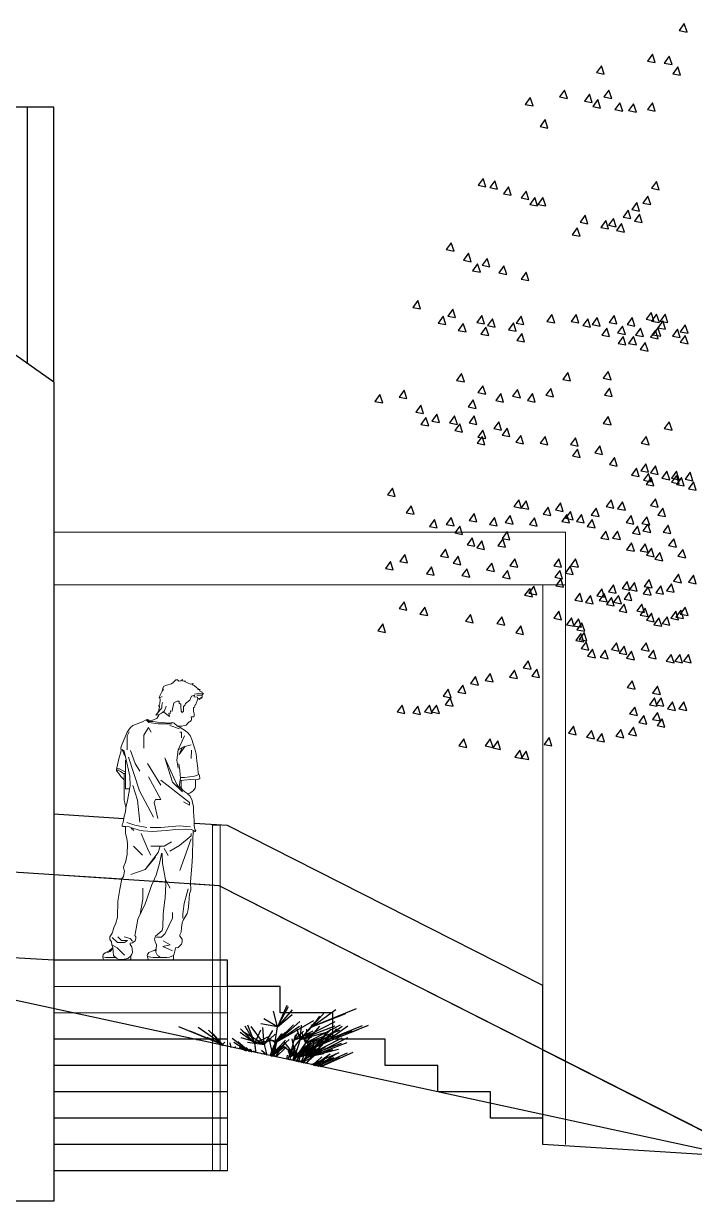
# Model space of a CAD drawing. Header units: millimetres. Extents: x 465413 to 948826, y 2516576 to 3795663.
# Drawn here: x 884847 to 889313, y 2760217 to 2768088 of the extents above; entities that cross this region are included whole.
import ezdxf
from ezdxf.lldxf.tags import DXFTag

# ---------------------------------------------------------------- set-up
doc = ezdxf.new("R2010")
doc.units = ezdxf.units.MM
for name, color, linetype in [('MUR-POH', 64, 'Continuous'), ('MUR_POH', 64, 'Continuous'), ('MUR_REZ', 3, 'Continuous'), ('PLO_LIN', 6, 'Continuous')]:
    doc.layers.add(name, color=color, linetype=linetype)
doc.layers.add('Srafy', color=8, linetype='Continuous', lineweight=5)
tags = doc.linetypes.add('DASHED', pattern=[0.75, 0.5, -0.25]).pattern_tags.tags
tags[6:7] = [DXFTag(74, 4), DXFTag(75, 0), DXFTag(340, '0'), DXFTag(46, 1.0), DXFTag(50, 0.0), DXFTag(44, 0.0), DXFTag(45, 0.0)]
tags[4:5] = [DXFTag(74, 4), DXFTag(75, 0), DXFTag(340, '0'), DXFTag(46, 1.0), DXFTag(50, 0.0), DXFTag(44, 0.0), DXFTag(45, 0.0)]

# ---------------------------------------------------------------- blocks, each defined once
blk = doc.blocks.new('strom14', base_point=(-17517.4, -64197.3))
at = {"color": 1}
for points in [[(-17756.1, -58027.1), (-17789.5, -58072.9), (-17737.6, -58083)], [(-17968, -58229.8), (-18001.4, -58275.6), (-17949.5, -58285.7)], [(-17856.4, -58243.4), (-17889.8, -58289.3), (-17837.9, -58299.4)], [(-18307.2, -58307.4), (-18340.6, -58353.2), (-18288.7, -58363.3)], [(-17799.4, -58314), (-17832.8, -58359.9), (-17780.9, -58370)], [(-18553.2, -58469), (-18586.6, -58514.9), (-18534.7, -58524.9)], [(-18258, -58469), (-18291.4, -58514.9), (-18239.4, -58524.9)], [(-18781.6, -58518.2), (-18815, -58564.1), (-18763.1, -58574.1)], [(-18387.1, -58496.2), (-18420.5, -58542.1), (-18368.6, -58552.2)], [(-18332.5, -58532.7), (-18365.9, -58578.6), (-18314, -58588.6)], [(-18184.4, -58553.2), (-18217.8, -58599.1), (-18165.9, -58609.1)], [(-17968, -58553.2), (-18001.4, -58599.1), (-17949.5, -58609.1)], [(-18093.3, -58560), (-18126.7, -58605.9), (-18074.8, -58616)], [(-18683.2, -58665.8), (-18716.6, -58711.6), (-18664.7, -58721.7)], [(-19095.6, -59056.5), (-19129, -59102.4), (-19077.1, -59112.5)], [(-19018.2, -59072.5), (-19051.6, -59118.4), (-18999.6, -59128.4)], [(-17941.7, -59076.9), (-17975.1, -59122.8), (-17923.2, -59132.8)], [(-18927, -59113.5), (-18960.4, -59159.4), (-18908.5, -59169.4)], [(-18808.6, -59140.8), (-18842, -59186.7), (-18790.1, -59196.7)], [(-18751.6, -59184.1), (-18785, -59230), (-18733.1, -59240)], [(-18697, -59184.1), (-18730.4, -59230), (-18678.4, -59240)], [(-17997.9, -59175.3), (-18031.3, -59221.1), (-17979.4, -59231.2)], [(-18072.8, -59218.3), (-18106.2, -59264.1), (-18054.3, -59274.2)], [(-18416.8, -59302.5), (-18450.2, -59348.4), (-18398.2, -59358.5)], [(-18279, -59336.9), (-18312.4, -59382.8), (-18260.5, -59392.8)], [(-18227.7, -59323), (-18261.1, -59368.9), (-18209.2, -59378.9)], [(-18129.7, -59268.4), (-18163.1, -59314.2), (-18111.2, -59324.3)], [(-18054.1, -59294.7), (-18087.5, -59340.6), (-18035.6, -59350.7)], [(-18468.8, -59386.1), (-18502.2, -59432), (-18450.3, -59442)], [(-18173.6, -59358), (-18207, -59403.9), (-18155.1, -59413.9)], [(-19307.5, -59484.7), (-19340.9, -59530.6), (-19288.9, -59540.7)], [(-19193.6, -59555.3), (-19227, -59601.2), (-19175, -59611.3)], [(-19132.1, -59625.9), (-19165.5, -59671.8), (-19113.5, -59681.9)], [(-19068.3, -59589.5), (-19101.7, -59635.4), (-19049.8, -59645.4)], [(-18956.6, -59639.6), (-18990, -59685.5), (-18938.1, -59695.5)], [(-18808.6, -59680.6), (-18842, -59726.5), (-18790.1, -59736.5)], [(-19530.7, -59869.6), (-19564.1, -59915.5), (-19512.2, -59925.6)], [(-19362.1, -59974.4), (-19395.5, -60020.3), (-19343.6, -60030.3)], [(-19297.8, -59927.8), (-19331.2, -59973.7), (-19279.3, -59983.7)], [(-19104.9, -59969.4), (-19138.3, -60015.2), (-19086.4, -60025.3)], [(-18842.7, -59974.4), (-18876.1, -60020.3), (-18824.2, -60030.3)], [(-18637.5, -59962.3), (-18670.9, -60008.2), (-18619, -60018.3)], [(-18475.9, -59962.3), (-18509.3, -60008.2), (-18457.3, -60018.3)], [(-18222.8, -59969.4), (-18256.2, -60015.2), (-18204.3, -60025.3)], [(-17976.8, -59948.3), (-18010.2, -59994.2), (-17958.3, -60004.2)], [(-17940.7, -59960.8), (-17974.1, -60006.6), (-17922.1, -60016.7)], [(-17883.7, -59960.8), (-17917.1, -60006.6), (-17865.2, -60016.7)], [(-19227.6, -60022.3), (-19261, -60068.2), (-19209.1, -60078.2)], [(-19076.8, -60046.7), (-19110.2, -60092.5), (-19058.3, -60102.6)], [(-19034.1, -59990.4), (-19067.5, -60036.2), (-19015.6, -60046.3)], [(-18894.1, -60018.6), (-18927.5, -60064.4), (-18875.5, -60074.5)], [(-18398.5, -59990.5), (-18431.9, -60036.3), (-18380, -60046.4)], [(-18335.3, -59983.4), (-18368.7, -60029.3), (-18316.8, -60039.4)], [(-18272, -60053.7), (-18305.4, -60099.6), (-18253.5, -60109.6)], [(-18166.6, -60039.6), (-18200, -60085.5), (-18148.1, -60095.6)], [(-18103.3, -59983.4), (-18136.7, -60029.3), (-18084.8, -60039.4)], [(-18047.1, -60053.7), (-18080.5, -60099.6), (-18028.6, -60109.6)], [(-17931.5, -60051.9), (-17964.9, -60097.7), (-17913, -60107.8)], [(-17899.5, -60004.5), (-17932.9, -60050.4), (-17881, -60060.4)], [(-17749.3, -60031.4), (-17782.7, -60077.2), (-17730.8, -60087.3)], [(-18837.8, -60088.8), (-18871.2, -60134.7), (-18819.3, -60144.8)], [(-18163.9, -60108.8), (-18197.3, -60154.7), (-18145.4, -60164.7)], [(-18093.3, -60108.8), (-18126.7, -60154.7), (-18074.8, -60164.7)], [(-17948.7, -60067.8), (-17982.1, -60113.6), (-17930.2, -60123.7)], [(-17801.1, -60060.7), (-17834.5, -60106.6), (-17782.6, -60116.7)], [(-17749.3, -60102), (-17782.7, -60147.8), (-17730.8, -60157.9)], [(-18015.8, -60149.8), (-18049.2, -60195.7), (-17997.3, -60205.7)], [(-19238.5, -60355.9), (-19271.9, -60401.8), (-19220, -60411.8)], [(-18532.1, -60348.9), (-18565.5, -60394.7), (-18513.6, -60404.8)], [(-18261.9, -60341.1), (-18295.3, -60387), (-18243.3, -60397)], [(-19096.7, -60436.7), (-19130.1, -60482.5), (-19078.2, -60492.6)], [(-19782.5, -60494.7), (-19815.9, -60540.6), (-19764, -60550.6)], [(-19621.8, -60466.4), (-19655.2, -60512.2), (-19603.3, -60522.3)], [(-18978.4, -60489.4), (-19011.8, -60535.3), (-18959.9, -60545.3)], [(-18865.9, -60461.3), (-18899.3, -60507.2), (-18847.4, -60517.2)], [(-18767.5, -60489.4), (-18800.9, -60535.3), (-18749, -60545.3)], [(-18644.5, -60454.3), (-18677.9, -60500.1), (-18626, -60510.2)], [(-18255, -60452.7), (-18288.4, -60498.6), (-18236.5, -60508.6)], [(-19511.1, -60566.3), (-19544.5, -60612.1), (-19492.6, -60622.2)], [(-19161.1, -60531.6), (-19194.6, -60577.4), (-19142.6, -60587.5)], [(-19476, -60648.6), (-19509.4, -60694.5), (-19457.5, -60704.5)], [(-19404.5, -60625.6), (-19437.9, -60671.5), (-19386, -60681.6)], [(-19285.7, -60637.8), (-19319.1, -60683.7), (-19267.2, -60693.7)], [(-19156.1, -60637.8), (-19189.5, -60683.7), (-19137.6, -60693.7)], [(-18990.8, -60675.9), (-19024.2, -60721.8), (-18972.3, -60731.8)], [(-18261.9, -60641.8), (-18295.3, -60687.6), (-18243.3, -60697.7)], [(-17856.4, -60675.9), (-17889.8, -60721.8), (-17837.9, -60731.8)], [(-19250.5, -60689.6), (-19283.9, -60735.5), (-19232, -60745.5)], [(-19096.7, -60732.3), (-19130.1, -60778.1), (-19078.2, -60788.2)], [(-18936.1, -60719.2), (-18969.5, -60765.1), (-18917.6, -60775.1)], [(-19102.4, -60773.9), (-19135.8, -60819.7), (-19083.9, -60829.8)], [(-18845, -60767), (-18878.4, -60812.9), (-18826.5, -60823)], [(-18683.3, -60773.9), (-18716.7, -60819.7), (-18664.8, -60829.8)], [(-18480.5, -60783), (-18513.9, -60828.8), (-18462, -60838.9)], [(-18318.8, -60837.6), (-18352.2, -60883.5), (-18300.3, -60893.6)], [(-18009, -60773.9), (-18042.4, -60819.7), (-17990.5, -60829.8)], [(-18466.9, -60858.1), (-18500.3, -60904), (-18448.4, -60914.1)], [(-18220.9, -60915.1), (-18254.3, -60960.9), (-18202.3, -60971)], [(-18075.1, -60985.7), (-18108.5, -61031.5), (-18056.5, -61041.6)], [(-18012, -60956.7), (-18045.4, -61002.6), (-17993.4, -61012.7)], [(-17948.7, -60970.8), (-17982.1, -61016.7), (-17930.2, -61026.7)], [(-17995.3, -61019.8), (-18028.7, -61065.7), (-17976.8, -61075.8)], [(-17977.1, -61047.2), (-18010.5, -61093), (-17958.6, -61103.1)], [(-17871.4, -61005.9), (-17904.8, -61051.8), (-17852.9, -61061.9)], [(-17808.5, -61033.5), (-17841.9, -61079.4), (-17790, -61089.4)], [(-17808.1, -61005.9), (-17841.5, -61051.8), (-17789.6, -61061.9)], [(-17774.4, -61047.2), (-17807.8, -61093), (-17755.9, -61103.1)], [(-17716.8, -61013), (-17750.2, -61058.8), (-17698.2, -61068.9)], [(-17694.6, -61076.8), (-17728, -61122.6), (-17676.1, -61132.7)], [(-19699.3, -61117.8), (-19732.7, -61163.6), (-19680.8, -61173.7)], [(-18858.7, -61195.2), (-18892.1, -61241.1), (-18840.2, -61251.1)], [(-18809.7, -61202.7), (-18843.1, -61248.6), (-18791.2, -61258.6)], [(-18581.3, -61216.8), (-18614.7, -61262.6), (-18562.8, -61272.7)], [(-18243.9, -61195.7), (-18277.3, -61241.5), (-18225.4, -61251.6)], [(-18166.6, -61209.7), (-18200, -61255.6), (-18148.1, -61265.7)], [(-17948.7, -61188.6), (-17982.1, -61234.5), (-17930.2, -61244.6)], [(-19574, -61236.2), (-19607.4, -61282.1), (-19555.5, -61292.1)], [(-19307.5, -61313.6), (-19340.9, -61359.5), (-19288.9, -61369.6)], [(-19156.1, -61287), (-19189.5, -61332.9), (-19137.6, -61343)], [(-19020.4, -61313.6), (-19053.8, -61359.5), (-19001.9, -61369.6)], [(-18915.1, -61301.1), (-18948.5, -61347), (-18896.6, -61357)], [(-18662.1, -61244.9), (-18695.5, -61290.7), (-18643.6, -61300.8)], [(-18539.1, -61294.1), (-18572.5, -61339.9), (-18520.6, -61350)], [(-18514.7, -61272.7), (-18548.1, -61318.5), (-18496.2, -61328.6)], [(-18440.7, -61294.1), (-18474.1, -61339.9), (-18422.2, -61350)], [(-18342.3, -61251.9), (-18375.7, -61297.8), (-18323.8, -61307.8)], [(-18110.4, -61301.1), (-18143.8, -61347), (-18091.8, -61357)], [(-18004.9, -61308.1), (-18038.3, -61354), (-17986.4, -61364)], [(-17899.5, -61251.9), (-17932.9, -61297.8), (-17881, -61307.8)], [(-19419.1, -61327.3), (-19452.5, -61373.2), (-19400.6, -61383.2)], [(-19250.6, -61370.7), (-19284, -61416.6), (-19232.1, -61426.6)], [(-18753.5, -61315.1), (-18786.9, -61361), (-18735, -61371.1)], [(-18368.9, -61327.3), (-18402.3, -61373.2), (-18350.4, -61383.2)], [(-18068.2, -61371.4), (-18101.6, -61417.2), (-18049.7, -61427.3)], [(-17997.9, -61357.3), (-18031.3, -61403.2), (-17979.4, -61413.2)], [(-17864.4, -61364.3), (-17897.8, -61410.2), (-17845.8, -61420.3)], [(-19168.2, -61448.7), (-19201.6, -61494.5), (-19149.7, -61504.6)], [(-19104.9, -61469.7), (-19138.3, -61515.6), (-19086.4, -61525.7)], [(-18964.3, -61455.7), (-18997.7, -61501.6), (-18945.8, -61511.6)], [(-18936.2, -61406.5), (-18969.6, -61452.4), (-18917.7, -61462.4)], [(-18277.8, -61404.8), (-18311.2, -61450.6), (-18259.3, -61460.7)], [(-18200.3, -61404.8), (-18233.8, -61450.6), (-18181.8, -61460.7)], [(-17826.8, -61454.9), (-17860.2, -61500.7), (-17808.2, -61510.8)], [(-19345.1, -61524.6), (-19378.5, -61570.5), (-19326.6, -61580.5)], [(-18107, -61482.2), (-18140.4, -61528.1), (-18088.4, -61538.1)], [(-18015.8, -61489), (-18049.2, -61534.9), (-17997.3, -61545)], [(-17974.8, -61518.6), (-18008.2, -61564.5), (-17956.3, -61574.6)], [(-17917.9, -61546), (-17951.3, -61591.8), (-17899.4, -61601.9)], [(-17765.3, -61525.5), (-17798.7, -61571.3), (-17746.7, -61581.4)], [(-19712.3, -61606.9), (-19745.7, -61652.8), (-19693.8, -61662.9)], [(-19617.8, -61559.7), (-19651.2, -61605.6), (-19599.3, -61615.6)], [(-19262.7, -61571.8), (-19296.1, -61617.7), (-19244.2, -61627.8)], [(-19038.6, -61616.7), (-19072, -61662.6), (-19020.1, -61672.6)], [(-18884, -61588.6), (-18917.4, -61634.4), (-18865.5, -61644.5)], [(-18592.3, -61588.6), (-18625.7, -61634.4), (-18573.8, -61644.5)], [(-18479.8, -61588.6), (-18513.2, -61634.4), (-18461.3, -61644.5)], [(-19439.6, -61642), (-19473, -61687.9), (-19421.1, -61698)], [(-19203.3, -61654.2), (-19236.7, -61700), (-19184.8, -61710.1)], [(-18933.2, -61665.9), (-18966.6, -61711.8), (-18914.7, -61721.8)], [(-18585.3, -61665.9), (-18618.7, -61711.8), (-18566.8, -61721.8)], [(-18515, -61637.8), (-18548.4, -61683.6), (-18496.5, -61693.7)], [(-17793.6, -61691.6), (-17827, -61737.5), (-17775.1, -61747.6)], [(-17695, -61698.4), (-17728.4, -61744.3), (-17676.5, -61754.3)], [(-18785.6, -61785.3), (-18819, -61831.2), (-18767.1, -61841.3)], [(-18757.5, -61771.3), (-18790.9, -61817.2), (-18739, -61827.2)], [(-18578.2, -61722.1), (-18611.6, -61768), (-18559.7, -61778)], [(-18228.3, -61761.8), (-18261.7, -61807.7), (-18209.8, -61817.8)], [(-18136.5, -61740.2), (-18169.9, -61786.1), (-18118, -61796.2)], [(-18087.9, -61747), (-18121.3, -61792.9), (-18069.4, -61802.9)], [(-17996.1, -61775.3), (-18029.5, -61821.2), (-17977.6, -61831.3)], [(-17989.3, -61726.7), (-18022.7, -61772.6), (-17970.8, -61782.7)], [(-17912.4, -61768.6), (-17945.8, -61814.4), (-17893.9, -61824.5)], [(-17842.2, -61755.1), (-17875.6, -61800.9), (-17823.7, -61811)], [(-18452.4, -61817.2), (-18485.8, -61863), (-18433.9, -61873.1)], [(-18380.3, -61832.9), (-18413.7, -61878.8), (-18361.8, -61888.9)], [(-18305.2, -61788.8), (-18338.6, -61834.7), (-18286.7, -61844.8)], [(-18289.2, -61819.3), (-18322.6, -61865.1), (-18270.7, -61875.2)], [(-18241.4, -61846.6), (-18274.8, -61892.5), (-18222.8, -61902.5)], [(-18193.2, -61832), (-18226.6, -61877.9), (-18174.7, -61887.9)], [(-18123, -61810.4), (-18156.4, -61856.3), (-18104.5, -61866.3)], [(-19621.8, -61873.9), (-19655.2, -61919.8), (-19603.3, -61929.9)], [(-19482.9, -61910.4), (-19516.3, -61956.3), (-19464.4, -61966.3)], [(-18592.2, -61937.7), (-18625.6, -61983.6), (-18573.7, -61993.6)], [(-18157.1, -61889.9), (-18190.5, -61935.8), (-18138.6, -61945.8)], [(-18038.6, -61889.9), (-18072, -61935.8), (-18020.1, -61945.8)], [(-18015.8, -61917.2), (-18049.2, -61963.1), (-17997.3, -61973.1)], [(-17813.1, -61937.7), (-17846.5, -61983.6), (-17794.6, -61993.6)], [(-17778.9, -61930.9), (-17812.3, -61976.8), (-17760.4, -61986.8)], [(-17749.3, -61910.4), (-17782.7, -61956.3), (-17730.8, -61966.3)], [(-19763.1, -62022), (-19796.5, -62067.9), (-19744.5, -62077.9)], [(-19179.9, -61958.2), (-19213.3, -62004.1), (-19161.4, -62014.1)], [(-18970.3, -61974.2), (-19003.7, -62020), (-18951.8, -62030.1)], [(-18507.9, -61981), (-18541.3, -62026.9), (-18489.4, -62036.9)], [(-18460, -61987.8), (-18493.4, -62033.7), (-18441.5, -62043.8)], [(-18437.3, -62015.2), (-18470.7, -62061), (-18418.7, -62071.1)], [(-17974.8, -61951.4), (-18008.2, -61997.2), (-17956.3, -62007.3)], [(-17924.7, -61981), (-17958.1, -62026.9), (-17906.2, -62036.9)], [(-17870, -61974.2), (-17903.4, -62020), (-17851.5, -62030.1)], [(-18845, -62035.7), (-18878.4, -62081.5), (-18826.5, -62091.6)], [(-18444.1, -62085.8), (-18477.5, -62131.6), (-18425.6, -62141.7)], [(-18423.6, -62078.9), (-18457, -62124.8), (-18405.1, -62134.9)], [(-18409.9, -62140.4), (-18443.3, -62186.3), (-18391.4, -62196.3)], [(-18207.2, -62147.3), (-18240.6, -62193.1), (-18188.7, -62203.2)], [(-18157.1, -62170), (-18190.5, -62215.9), (-18138.6, -62226)], [(-18009, -62147.3), (-18042.4, -62193.1), (-17990.5, -62203.2)], [(-18366.6, -62190.5), (-18400, -62236.4), (-18348.1, -62246.5)], [(-18282.4, -62197.4), (-18315.8, -62243.2), (-18263.8, -62253.3)], [(-18107, -62204.2), (-18140.4, -62250.1), (-18088.4, -62260.1)], [(-17961.2, -62197.4), (-17994.6, -62243.2), (-17942.6, -62253.3)], [(-17842.7, -62224.7), (-17876.1, -62270.6), (-17824.2, -62280.6)], [(-17785.8, -62224.7), (-17819.2, -62270.6), (-17767.2, -62280.6)], [(-17728.8, -62224.7), (-17762.2, -62270.6), (-17710.3, -62280.6)], [(-18886, -62329.5), (-18919.4, -62375.3), (-18867.5, -62385.4)], [(-18794.9, -62268), (-18828.3, -62313.8), (-18776.4, -62323.9)], [(-18738, -62322.6), (-18771.4, -62368.5), (-18719.4, -62378.6)], [(-19145.7, -62372.7), (-19179.1, -62418.6), (-19127.2, -62428.7)], [(-19047.8, -62352.2), (-19081.2, -62398.1), (-19029.3, -62408.2)], [(-18102.4, -62400.1), (-18135.8, -62445.9), (-18083.9, -62456)], [(-19328, -62457), (-19361.4, -62502.9), (-19309.4, -62512.9)], [(-19230, -62429.7), (-19263.4, -62475.5), (-19211.5, -62485.6)], [(-17933.8, -62436.5), (-17967.2, -62482.4), (-17915.3, -62492.4)], [(-19635.5, -62561.8), (-19668.9, -62607.6), (-19617, -62617.7)], [(-19530.7, -62568.6), (-19564.1, -62614.5), (-19512.2, -62624.5)], [(-19453.2, -62561.8), (-19486.7, -62607.6), (-19434.7, -62617.7)], [(-19405.4, -62561.8), (-19438.8, -62607.6), (-19386.9, -62617.7)], [(-19314.3, -62513.9), (-19347.7, -62559.8), (-19295.8, -62569.9)], [(-17954.3, -62513.9), (-17987.7, -62559.8), (-17935.8, -62569.9)], [(-17911, -62513.9), (-17944.4, -62559.8), (-17892.5, -62569.9)], [(-17833.6, -62541.3), (-17867, -62587.1), (-17815.1, -62597.2)], [(-17758.4, -62541.3), (-17791.8, -62587.1), (-17739.9, -62597.2)], [(-18086.4, -62575.4), (-18119.9, -62621.3), (-18067.9, -62631.4)], [(-18024.9, -62632.4), (-18058.3, -62678.3), (-18006.4, -62688.3)], [(-17933.8, -62611.9), (-17967.2, -62657.8), (-17915.3, -62667.8)], [(-18494.2, -62703), (-18527.6, -62748.9), (-18475.7, -62758.9)], [(-18373.5, -62730.3), (-18406.9, -62776.2), (-18355, -62786.3)], [(-18177.6, -62723.5), (-18211, -62769.4), (-18159.1, -62779.4)], [(-18093.3, -62709.8), (-18126.7, -62755.7), (-18074.8, -62765.8)], [(-17904.2, -62652.9), (-17937.6, -62698.8), (-17885.7, -62708.8)], [(-19223.2, -62787.3), (-19256.6, -62833.1), (-19204.7, -62843.2)], [(-19047.8, -62787.3), (-19081.2, -62833.1), (-19029.3, -62843.2)], [(-18997.6, -62800.9), (-19031.1, -62846.8), (-18979.1, -62856.9)], [(-18655.9, -62778.2), (-18689.4, -62824), (-18637.4, -62834.1)], [(-18305.1, -62750.8), (-18338.5, -62796.7), (-18286.6, -62806.7)], [(-18851.9, -62862.4), (-18885.3, -62908.3), (-18833.3, -62918.4)], [(-18808.6, -62869.3), (-18842, -62915.1), (-18790.1, -62925.2)]]:
    blk.add_lwpolyline(points, close=True, dxfattribs=at)
blk = doc.blocks.new('man looking')
at = {"layer": 'Srafy', "flags": 128}
for points in [[(907360.1, 2764710.1), (907344.7, 2764698.6), (907312.1, 2764690.3), (907293, 2764680.1), (907285.3, 2764660.2), (907291.7, 2764662.2), (907284.7, 2764650), (907271.2, 2764621.9), (907262.9, 2764604), (907268, 2764604), (907270, 2764592.5), (907268.7, 2764568.2), (907259.1, 2764549), (907266.1, 2764554.1), (907266.8, 2764545.8), (907260.4, 2764522.8), (907250.8, 2764501.1), (907240.6, 2764490.2), (907252.7, 2764492.2), (907263.6, 2764494.1), (907262.3, 2764489.6), (907247, 2764467.9), (907218.8, 2764457), (907197.7, 2764454.5), (907186.9, 2764460.2), (907177.3, 2764458.9), (907151.7, 2764444.9), (907089.1, 2764421.9), (907072.5, 2764408.4), (907049.5, 2764376.5), (907029.7, 2764329.2), (907013.7, 2764286.4), (907009.2, 2764271.7), (907009.8, 2764252.5), (906995.1, 2764198.8), (906982.4, 2764138.1), (906978.5, 2764127.2), (906978.5, 2764119.6), (906995.1, 2764101.7), (907009.2, 2764081.2), (907030.9, 2764060.1), (907029.7, 2763980.9), (907031.6, 2763924.6), (907035.4, 2763906.1), (907041.2, 2763874.8), (907039.9, 2763845.4), (907030.3, 2763817.9), (907024.5, 2763774.4), (907016.9, 2763761), (907018.2, 2763750.2), (907022, 2763747.6), (907040.5, 2763749.5), (907038.6, 2763706.1), (907042.4, 2763692.6), (907047.6, 2763668.4), (907052.7, 2763635.1), (907050.7, 2763561.6), (907038.6, 2763510.5), (907029, 2763484.9), (907027.1, 2763472.8), (907032.2, 2763450.4), (907026.5, 2763416.6), (907014.3, 2763399.9), (907001.5, 2763332.2), (906989.4, 2763251.7), (906986.2, 2763144.3), (906975.3, 2763105.9), (906964.5, 2763080.4), (906950.4, 2763039.5), (906934.4, 2763013.3), (906935.1, 2762996.7), (906946.6, 2762982), (906949.1, 2762960.9), (906955.5, 2762942.3), (906930.6, 2762920.6), (906903.1, 2762907.2), (906891.6, 2762895.7), (906887.8, 2762881), (906890.3, 2762868.2), (906895.4, 2762858), (907068.6, 2762858), (907074.4, 2762866.9), (907075, 2762888.7), (907080.8, 2762898.2), (907085.9, 2762909.7), (907083.3, 2762934), (907080.8, 2762948.7), (907069.9, 2762962.8), (907069.9, 2762972.4), (907086.5, 2762974.3), (907103.8, 2762988.4), (907108.3, 2763002.4), (907108.3, 2763014.6), (907101.2, 2763022.2), (907103.2, 2763031.2), (907114.7, 2763094.4), (907121, 2763131.5), (907170.9, 2763235), (907178.6, 2763258.1), (907212.4, 2763357.1), (907243.8, 2763424.9), (907255.9, 2763471.5), (907266.8, 2763501.6), (907275.7, 2763543.7), (907279.5, 2763569.9), (907284.7, 2763569.9), (907286.6, 2763501.6), (907294.2, 2763455.5), (907305.7, 2763392.9), (907308.3, 2763366.1), (907303.2, 2763270.8), (907300, 2763242.1), (907291, 2763164.7), (907287.9, 2763077.8), (907284.7, 2763057.4), (907238.6, 2763017.8), (907232.3, 2762998.6), (907238, 2762982), (907245.7, 2762961.5), (907244.7, 2762933.1), (907227.8, 2762922.5), (907195.2, 2762909.7), (907185.8, 2762896.8), (907184.5, 2762892), (907190.8, 2762864.1), (907210.8, 2762858), (907260.1, 2762858), (907273.2, 2762858), (907355.6, 2762858), (907358.8, 2762866.3), (907358.8, 2762884.2), (907358.8, 2762889.9), (907364.5, 2762900.2), (907367.1, 2762920), (907371.6, 2762941.7), (907390.1, 2762943.6), (907411.8, 2762966.6), (907415.7, 2762980), (907415.7, 2762998.6), (907401, 2763017.8), (907401, 2763027.3), (907409.3, 2763046.5), (907412.5, 2763077.2), (907415.7, 2763106.6), (907423.3, 2763125.8), (907450.2, 2763169.9), (907456.6, 2763196.1), (907461.7, 2763238.2), (907464.9, 2763299.6), (907470.6, 2763312.4), (907473.8, 2763323.9), (907473.2, 2763378.8), (907477.7, 2763434.4), (907481.5, 2763484.3), (907485.3, 2763551.4), (907488.5, 2763665.8), (907491.1, 2763710.5), (907504.5, 2763714.4), (907508.3, 2763718.8), (907503.2, 2763725.9), (907498.1, 2763738), (907496.8, 2763757.8), (907495.6, 2763784.7), (907494.3, 2763824.3), (907491.7, 2763842.2), (907491.7, 2763856.3), (907491.7, 2763881.2), (907485.3, 2763905.5), (907484.1, 2763920.8), (907478.9, 2763933.6), (907467.4, 2763952.8), (907454, 2763964.9), (907454, 2763968.1), (907467.4, 2763970), (907480.2, 2763979), (907491.7, 2763989.2), (907502.6, 2764003.9), (907505.1, 2764014.7), (907504.5, 2764039.7), (907504.5, 2764059.5), (907528.8, 2764062.7), (907535.2, 2764067.2), (907531.4, 2764085.1), (907524.3, 2764106.1), (907521.8, 2764136.8), (907515.4, 2764184.7), (907509, 2764230.1), (907501.3, 2764266.6), (907491.1, 2764298.5), (907482.1, 2764327.9), (907470.6, 2764354.1), (907454.7, 2764372.6), (907439.3, 2764386.1), (907421.4, 2764396.3), (907403.5, 2764406.5), (907385.6, 2764415.5), (907392, 2764417.4), (907414.4, 2764415.5), (907431, 2764419.9), (907443.8, 2764423.8), (907457.2, 2764439.1), (907463, 2764445.5), (907470, 2764447.4), (907475.7, 2764453.2), (907478.3, 2764457.6), (907478.3, 2764462.8), (907477, 2764477.5), (907485.3, 2764477.5), (907493.6, 2764477.5), (907496.2, 2764482.6), (907496.2, 2764498.5), (907491.7, 2764517.1), (907491.7, 2764528.6), (907491.7, 2764537.5), (907494.9, 2764540.1), (907498.8, 2764543.9), (907500.7, 2764552.2), (907502.6, 2764559.3), (907508.3, 2764561.2), (907510.3, 2764570.1), (907513.5, 2764581.6), (907517.3, 2764585.5), (907520.5, 2764598.2), (907526.9, 2764601.4), (907532.6, 2764594.4), (907538.4, 2764602.1), (907540.9, 2764607.8), (907546.1, 2764602.1), (907550.5, 2764610.4), (907550.5, 2764623.8), (907558.8, 2764632.8), (907550.5, 2764635.3), (907549.9, 2764643.6), (907533.3, 2764651.3), (907536.5, 2764660.9), (907521.8, 2764660.9), (907523, 2764665.4), (907512.2, 2764674.3), (907500, 2764683.9), (907501.3, 2764687.7), (907491.1, 2764689.6), (907483.4, 2764693.5), (907489.8, 2764699.9), (907472.6, 2764696.7), (907452.1, 2764705.6), (907432.9, 2764712.6), (907438.7, 2764716.5), (907431, 2764717.1), (907422.1, 2764716.5), (907420.1, 2764728), (907408, 2764719), (907393.9, 2764715.8), (907386.3, 2764724.8), (907374.8, 2764724.8), (907360.1, 2764710.1)], [(907353.1, 2764044.3), (907300.3, 2764204.9), (907381.7, 2764028.9), (907419.1, 2763978.3)], [(907400.3, 2764046.1), (907404.8, 2764069.1), (907404.2, 2764053.7), (907410.6, 2764053.7), (907410.6, 2764039), (907409.9, 2764014.1), (907411.2, 2764006.4), (907402.3, 2764013.5), (907399.1, 2764025), (907400.3, 2764046.1)]]:
    blk.add_lwpolyline(points, close=True, dxfattribs=at)
for points in [[(907520.5, 2764598.2), (907519.8, 2764609.8), (907497.5, 2764611.7), (907498.4, 2764621.8), (907478.5, 2764615.2), (907467.5, 2764589.9), (907440, 2764567.9), (907436.7, 2764558), (907425.7, 2764547), (907425.7, 2764517.3), (907415.8, 2764507.4), (907410.7, 2764516.3), (907407, 2764550.3), (907407, 2764563.5), (907397.1, 2764569.2), (907397.1, 2764583.3), (907382.8, 2764583.3), (907361.9, 2764571.3), (907353.1, 2764529.4), (907350.3, 2764516.2), (907339.9, 2764518.4), (907336.2, 2764500.8), (907327.8, 2764502.6), (907332.2, 2764481), (907294.8, 2764509.6), (907282.7, 2764504.3), (907263.6, 2764494.1)], [(907268, 2764604), (907283.5, 2764612.9)], [(907498.1, 2764628.9), (907524.3, 2764633.4), (907550.5, 2764635.3)], [(907513.7, 2764621.8), (907550.5, 2764621.8)], [(907284.9, 2764573.4), (907280.5, 2764556.9), (907280.5, 2764539.3), (907251.6, 2764503)], [(907311.3, 2764550.3), (907298.1, 2764519.5), (907276.1, 2764500.8)], [(907177.3, 2764458.9), (907194.7, 2764441.5), (907256.3, 2764431.5), (907350.9, 2764431.5)], [(907186.9, 2764460.2), (907197.7, 2764446.8), (907220.7, 2764446.8), (907253.3, 2764442.9), (907287.2, 2764440.4), (907325.6, 2764435.9), (907354.3, 2764439.8), (907363.9, 2764435.3), (907385.6, 2764415.5)], [(907197.7, 2764454.5), (907192.3, 2764453.5)], [(907335.5, 2764420.5), (907399.3, 2764398.5)], [(907064.9, 2764378.7), (907050, 2764352.8), (907050, 2764334.7), (907050, 2764259.9)], [(907162.5, 2764270.9), (907162.5, 2764356.5), (907192.5, 2764408.4), (907210.9, 2764376.5)], [(907432.3, 2764352.3), (907390.5, 2764259.9)], [(907401.5, 2764376.5), (907412.5, 2764376.5), (907412.5, 2764339.1)], [(907390.5, 2764136.7), (907381.7, 2764189.5), (907390.5, 2764259.9), (907424.8, 2764279.7), (907476.3, 2764292.9)], [(907416.9, 2764275.2), (907397.1, 2764226.9), (907436.7, 2764282.8)], [(907041.2, 2763874.8), (907052.7, 2763922.7), (907066.1, 2763994.9), (907070.6, 2764021.8), (907069.3, 2764083.8), (907039.2, 2764211.6), (907029.7, 2764249.3), (907016.2, 2764262.1), (907029.7, 2764226.9), (907037.6, 2764218.1)], [(907044.5, 2764189.2), (907039.9, 2764190.5), (907038.6, 2763999.4), (907066.9, 2764000)], [(907060.5, 2764209.3), (907133.1, 2763987.1), (907225.5, 2763811.1)], [(907073.7, 2764255.5), (907104.5, 2764168.1), (907134.1, 2764116.9)], [(907479.6, 2764255.7), (907477.7, 2764200.1)], [(906978.5, 2764119.6), (906989.4, 2764124), (907005.4, 2764115.7), (907025.8, 2764101.7), (907030.9, 2764100.4), (907039.3, 2764101)], [(906980.4, 2764132.7), (906998.9, 2764132.7), (907039.3, 2764109.3)], [(907186.9, 2764168.1), (907273.8, 2764023.7)], [(907404.8, 2764069.1), (907400.3, 2764122.1), (907393.9, 2764166.2)], [(907030.9, 2764060.1), (907030.9, 2764083.8), (907030.9, 2764100.4)], [(907192.5, 2764079.5), (907273.8, 2763927.7), (907238.7, 2763927.7), (907229.9, 2763907.9), (907254.1, 2763802.3)], [(907273.8, 2764057.5), (907465.3, 2763907.9), (907465.3, 2763890.3), (907425.7, 2763913.2)], [(907404.3, 2764075.1), (907432.3, 2764075.1), (907498.3, 2764083.9), (907527.8, 2764095.6)], [(907410.6, 2764053.7), (907427.8, 2764056.9), (907473.8, 2764062), (907504.5, 2764059.5)], [(907089.1, 2764022.3), (907119.9, 2763923.3), (907135.3, 2763778.1)], [(907454, 2763968.1), (907447.6, 2763970), (907434.2, 2763979.6), (907420.1, 2763992.4), (907411.2, 2764006.4)], [(907022, 2763747.6), (907040.5, 2763749.5), (907064.2, 2763747), (907088.5, 2763737.4), (907130.6, 2763723.3), (907156.8, 2763719.5), (907220.1, 2763716.3), (907309.6, 2763722.7), (907374.8, 2763727.8), (907436.1, 2763731.6), (907479.6, 2763728.4), (907504.5, 2763714.4)], [(907048.2, 2763774.4), (907100.6, 2763757.8), (907181.8, 2763743.1)], [(907094.2, 2763722.7), (907076.3, 2763736.7)], [(907203.5, 2763743.1), (907273.9, 2763743.1), (907399.3, 2763753.9), (907471.9, 2763747.3)], [(907491.1, 2763710.5), (907491.1, 2763721.9)], [(907144.1, 2763701.1), (907192.5, 2763586.7), (907209, 2763558.1)], [(907209, 2763617.5), (907260.7, 2763617.5), (907295.9, 2763617.5), (907346.5, 2763646.7)], [(907334.5, 2763584.5), (907399.3, 2763621.9), (907476.3, 2763685.7), (907476.3, 2763701.1)], [(907476.3, 2763665.9), (907401.5, 2763456.9)], [(907269.5, 2763617.5), (907256.3, 2763575.7), (907170.5, 2763463.5), (907075.9, 2763428.3)], [(907092.3, 2763618.2), (907152.3, 2763558.1)], [(907295.9, 2763602.1), (907322.6, 2763555.9)], [(907238.7, 2763543.7), (907170.5, 2763463.5)], [(907155.1, 2763338.1), (907155.1, 2763265.5), (907136.9, 2763164.3)], [(907305.7, 2763392.9), (907323.4, 2763362.3), (907337.4, 2763338.1)], [(907456.5, 2763333.7), (907430.1, 2763236.9), (907421.6, 2763166.5), (907421.6, 2763137.9)], [(907353.1, 2763175.3), (907353.1, 2763137.9), (907302.5, 2763036.7), (907278.3, 2763012.5), (907245.3, 2763012.5)], [(906951, 2763010.7), (906985.6, 2762977.5), (907031.9, 2762977.5), (907053.9, 2762990.2), (907012.1, 2762990.2), (906987.6, 2763014.7)], [(907029.7, 2763014.7), (907071.5, 2763002.4), (907086.9, 2762986.1)], [(906955.8, 2762935.9), (906938.3, 2762916.8), (906919.1, 2762909.7), (906912.1, 2762911.6)], [(906949.1, 2762960.9), (906982.9, 2762941.4), (907032.7, 2762891.5)], [(906955.5, 2762942.3), (906956.8, 2762917.4), (906959.4, 2762891.2), (906978.5, 2762872.7), (906994.5, 2762863.1), (907018.8, 2762862.5), (907055.9, 2762870.1), (907075, 2762888.7)], [(907223.3, 2762920.8), (907243.4, 2762925.1)], [(907358.8, 2762889.9), (907333.2, 2762878.4), (907314.1, 2762877.8), (907271.2, 2762875.9), (907262.3, 2762884.8), (907252.1, 2762890.6), (907241.2, 2762911.7), (907244.7, 2762933.1)], [(907289.3, 2762988.3), (907335.8, 2762961.5), (907287.1, 2762950.9), (907353.1, 2762922.3)], [(906887.8, 2762881), (906908.2, 2762877.2), (906973.9, 2762877.2)], [(907269.3, 2762877.8), (907224.6, 2762877.8), (907209.2, 2762879.1), (907186.3, 2762884.2)]]:
    blk.add_lwpolyline(points, dxfattribs=at)

msp = doc.modelspace()

# ---------------------------------------------------------------- hatches: boundary and pattern name
at = {"layer": 'MUR_POH', "linetype": 'ByBlock', "ltscale": 250}
h = msp.add_hatch(dxfattribs=at)
h.set_pattern_fill('ANSI31', color=8, scale=150, angle=-135, style=0)
h.paths.add_polyline_path([(885046.8, 2765700.9), (885046.8, 2767532.1), (882453.4, 2767532.1)])

# ---------------------------------------------------------------- linework, layer by layer
at = {"color": 1}
for p, q in [((886536.5, 2761412.2), (886510.1, 2761516.1)), ((886598.1, 2761553.6), (886536.5, 2761412.2)), ((886536.5, 2761412.2), (886609.9, 2761547.2)), ((886634.5, 2761524.3), (886536.5, 2761412.2)), ((887061.1, 2761531.3), (886764.8, 2761412.2)), ((886764.8, 2761412.2), (886925, 2761526)), ((886536.5, 2761412.2), (886425.6, 2761430.4)), ((886536.5, 2761412.2), (886445, 2761465.6)), ((886531.8, 2761311.3), (886778.3, 2761453.3)), ((886685.5, 2761446.8), (886531.8, 2761311.3)), ((886536.5, 2761412.2), (886634.5, 2761494.4)), ((886687.9, 2761327.7), (886922, 2761446.8)), ((886785.3, 2761441.6), (886687.9, 2761327.7)), ((886849.8, 2761506.7), (886764.8, 2761412.2)), ((886764.8, 2761412.2), (886991.3, 2761499.6)), ((886817, 2761481.5), (886764.8, 2761412.2)), ((886764.8, 2761412.2), (886880.4, 2761457.4)), ((885878.1, 2761414), (886169.8, 2761294.3)), ((886169.8, 2761294.3), (885955, 2761382.3)), ((886169.8, 2761294.3), (886007.8, 2761408.1)), ((886077.1, 2761389.3), (886169.8, 2761294.3)), ((886169.8, 2761294.3), (886108.7, 2761364.1)), ((886385.7, 2761303.7), (886289.5, 2761372.9)), ((886385.7, 2761303.7), (886291.2, 2761398.1)), ((886447.9, 2761293.7), (886304.7, 2761381.1)), ((886320.6, 2761417.5), (886385.7, 2761303.7)), ((886385.7, 2761303.7), (886340.5, 2761422.8)), ((886358.7, 2761412.8), (886447.9, 2761293.7)), ((886385.7, 2761303.7), (886425.6, 2761391.1)), ((886447.9, 2761293.7), (886440.3, 2761407.5)), ((886504.2, 2761388.2), (886447.9, 2761293.7)), ((886447.9, 2761293.7), (886520.7, 2761362.9)), ((886520.7, 2761311.9), (886536.5, 2761412.2)), ((886639.2, 2761379.4), (886522.4, 2761306.6)), ((886522.4, 2761306.6), (886590.5, 2761376.4)), ((886565.8, 2761364.1), (886522.4, 2761306.6)), ((886522.4, 2761306.6), (886565.8, 2761364.1)), ((886522.4, 2761306.6), (886602.2, 2761360)), ((886531.8, 2761311.3), (886643.3, 2761423.9)), ((886531.8, 2761311.3), (886682.6, 2761415.7)), ((886619.8, 2761394), (886531.8, 2761311.3)), ((886569.4, 2761365.3), (886531.8, 2761311.3)), ((886645.6, 2761323), (886775.3, 2761384.6)), ((886710.8, 2761381.7), (886645.6, 2761323)), ((886645.6, 2761323), (886673.2, 2761371.7)), ((886754.2, 2761368.2), (886645.6, 2761323)), ((886658, 2761358.8), (886645.6, 2761323)), ((886666.2, 2761397), (886687.9, 2761327.7)), ((886687.9, 2761327.7), (886697.3, 2761422.2)), ((886919.7, 2761415.1), (886687.9, 2761327.7)), ((886862.8, 2761372.9), (886687.9, 2761327.7)), ((886688.5, 2761327.7), (886764.8, 2761412.2)), ((886699.6, 2761371.7), (886722.5, 2761302.5)), ((886953.7, 2761421.6), (886722.5, 2761302.5)), ((886722.5, 2761302.5), (886818.2, 2761416.3)), ((886730.1, 2761397), (886722.5, 2761302.5)), ((886722.5, 2761302.5), (886953.1, 2761389.9)), ((886760.7, 2761427.5), (886764.8, 2761412.2)), ((886807.6, 2761300.7), (887103.9, 2761419.8)), ((886967.8, 2761414.6), (886807.6, 2761300.7)), ((886807.6, 2761300.7), (886892.7, 2761395.2)), ((886807.6, 2761300.7), (887034.7, 2761388.2)), ((886859.8, 2761370), (886807.6, 2761300.7)), ((886845.7, 2761303.1), (887142.1, 2761422.8)), ((887005.9, 2761416.9), (886845.7, 2761303.1)), ((886845.7, 2761303.1), (886930.8, 2761397.5)), ((887072.2, 2761391.1), (886845.7, 2761303.1)), ((886845.7, 2761303.1), (886898, 2761372.9)), ((886004.1, 2761322.9), (885991.4, 2761328.9)), ((886169.8, 2761294.3), (886068.8, 2761339.5)), ((886132.8, 2761323.6), (886168.1, 2761287.6)), ((886186.2, 2761310.1), (886169.8, 2761294.3)), ((886177.6, 2761285.5), (886169.8, 2761294.3)), ((886229.4, 2761274.4), (886222.6, 2761304.2)), ((886346.2, 2761249.2), (886236.1, 2761333)), ((886333.6, 2761251.9), (886246.6, 2761306.6)), ((886254.9, 2761279.6), (886253.3, 2761269.2)), ((886273.6, 2761313.6), (886351.4, 2761248.1)), ((886282.4, 2761276.1), (886321, 2761254.6)), ((886447.9, 2761293.7), (886294.8, 2761338.3)), ((886346.9, 2761249.1), (886295.9, 2761288.4)), ((886357, 2761246.9), (886327.6, 2761273.1)), ((886337, 2761308.9), (886447.9, 2761293.7)), ((886485.5, 2761348.3), (886385.7, 2761303.7)), ((886497.2, 2761318.9), (886385.7, 2761303.7)), ((886394.7, 2761238.8), (886385.7, 2761303.7)), ((886447.9, 2761293.7), (886467, 2761223.2)), ((886531.8, 2761311.3), (886472.5, 2761330.1)), ((886479, 2761336.5), (886506.2, 2761214.8)), ((886517.7, 2761296.6), (886486.5, 2761219)), ((886490.8, 2761218.1), (886589.3, 2761323)), ((886614, 2761328.3), (886492, 2761217.8)), ((886591.7, 2761303.7), (886492.4, 2761217.7)), ((886494.3, 2761217.3), (886582.9, 2761278.4)), ((886520.7, 2761311.9), (886502.5, 2761213.9)), ((886531.8, 2761311.3), (886502.5, 2761213.9)), ((886502.5, 2761213.9), (886522.4, 2761306.6)), ((886522.4, 2761306.6), (886506.6, 2761316)), ((886514.1, 2761213.1), (886535.3, 2761330.1)), ((886585.8, 2761307.2), (886521.9, 2761211.4)), ((886554.1, 2761348.8), (886522.4, 2761306.6)), ((886522.4, 2761306.6), (886553.5, 2761334.2)), ((886526.9, 2761210.3), (886595.8, 2761277.3)), ((886654.4, 2761218), (886570.5, 2761287.2)), ((886654.4, 2761218), (886581.7, 2761312.5)), ((886622.8, 2761213.3), (886657.4, 2761274.9)), ((886626.3, 2761245.6), (886688.5, 2761327.7)), ((886626.3, 2761245.6), (886687.9, 2761327.7)), ((886645.6, 2761323), (886626.3, 2761245.6)), ((886632.7, 2761331.8), (886654.4, 2761218)), ((886645.6, 2761323), (886710.8, 2761346.5)), ((886645.6, 2761323), (886657.4, 2761331.2)), ((886654.4, 2761218), (886692, 2761337.1)), ((886759.5, 2761305.4), (886654.4, 2761218)), ((886661.5, 2761208.6), (886832.2, 2761308.4)), ((886761.8, 2761304.2), (886661.5, 2761208.6)), ((886727.2, 2761287.8), (886661.5, 2761208.6)), ((886661.5, 2761208.6), (886777.1, 2761281.9)), ((886722.5, 2761302.5), (886663.3, 2761218)), ((886958.4, 2761348.3), (886685, 2761229.1)), ((886845.7, 2761343), (886685, 2761229.1)), ((886789.4, 2761323.6), (886685, 2761229.1)), ((886685, 2761229.1), (886871, 2761316.6)), ((886685, 2761229.1), (886760.7, 2761298.4)), ((886685, 2761229.1), (886754.8, 2761274.3)), ((886687.9, 2761327.7), (886763.6, 2761343)), ((886687.9, 2761327.7), (886688.5, 2761327.7)), ((886688.5, 2761212.1), (886818.2, 2761273.1)), ((886709.6, 2761285.5), (886730.7, 2761216.2)), ((886898, 2761347.7), (886722.5, 2761302.5)), ((886800, 2761317.7), (886722.5, 2761302.5)), ((886726.6, 2761214.5), (886856.3, 2761276.1)), ((886791.8, 2761273.1), (886726.6, 2761214.5)), ((886964.9, 2761335.3), (886730.7, 2761216.2)), ((886730.7, 2761216.2), (886828.7, 2761330.1)), ((886740.1, 2761310.7), (886730.7, 2761216.2)), ((886730.7, 2761216.2), (886963.1, 2761303.7)), ((886807.6, 2761300.7), (886731.3, 2761216.2)), ((886768.9, 2761218.6), (886747.2, 2761288.4)), ((887003, 2761337.7), (886768.9, 2761218.6)), ((886768.9, 2761218.6), (886866.3, 2761332.4)), ((886778.3, 2761313), (886768.9, 2761218.6)), ((886768.9, 2761218.6), (887000.6, 2761306.6)), ((886769.5, 2761219.2), (886845.7, 2761303.1)), ((886807.6, 2761300.7), (886803.5, 2761316)), ((886807.6, 2761300.7), (886923.2, 2761345.9)), ((886841.6, 2761318.9), (886845.7, 2761303.1)), ((886845.7, 2761303.1), (886961.3, 2761348.3)), ((886318.2, 2761259.6), (886329.6, 2761252.8)), ((886366.6, 2761244.8), (886350.5, 2761263.2)), ((886370.3, 2761244), (886358.1, 2761263.8)), ((886362.2, 2761250.3), (886367, 2761244.7)), ((886408.3, 2761235.8), (886376.9, 2761248.5)), ((886466.1, 2761223.4), (886430.9, 2761253.8)), ((886450.3, 2761234.4), (886433.4, 2761230.4)), ((886449.8, 2761226.9), (886454.9, 2761239.7)), ((886492.5, 2761228), (886493.3, 2761217.5)), ((886500.9, 2761215.9), (886520.7, 2761249.7)), ((886501.3, 2761215.8), (886530.6, 2761263.2)), ((886524.8, 2761253.2), (886501.3, 2761215.8)), ((886520.1, 2761240.3), (886502.3, 2761215.6)), ((886547.1, 2761266.1), (886503.5, 2761215.3)), ((886602.2, 2761222.1), (886596.6, 2761195.3)), ((886606.1, 2761193.2), (886626.3, 2761245.6)), ((886622.8, 2761213.3), (886610.4, 2761249.1)), ((886622.8, 2761213.3), (886615.7, 2761262)), ((886621.7, 2761189.9), (886622.8, 2761213.3)), ((886633.3, 2761272), (886622.8, 2761213.3)), ((886622.8, 2761213.3), (886664.4, 2761258.5)), ((886622.8, 2761213.3), (886660.3, 2761236.8)), ((886645.1, 2761221.5), (886622.8, 2761213.3)), ((886626.3, 2761195.7), (886625.5, 2761189)), ((886661.5, 2761208.6), (886636.8, 2761221.5)), ((886647.4, 2761216.8), (886636.9, 2761186.6)), ((886654.4, 2761218), (886640.6, 2761185.8)), ((886663.3, 2761218), (886645.4, 2761184.8)), ((886645.6, 2761244.4), (886685, 2761229.1)), ((886661.5, 2761208.6), (886646.7, 2761184.5)), ((886790, 2761263.2), (886654.4, 2761218)), ((886768.9, 2761233.2), (886654.4, 2761218)), ((886658.5, 2761181.9), (886703.2, 2761233.2)), ((886661.5, 2761208.6), (886709.6, 2761266.7)), ((886661.5, 2761208.6), (886704.9, 2761246.2)), ((886661.5, 2761208.6), (886661.5, 2761208.6)), ((886661.5, 2761208.6), (886661.5, 2761208.6)), ((886664.2, 2761180.7), (886685, 2761229.1)), ((886679.9, 2761177.3), (886688.5, 2761212.1)), ((886794.7, 2761237.4), (886686.9, 2761175.8)), ((886753.6, 2761270.8), (886688.5, 2761212.1)), ((886688.5, 2761212.1), (886716.1, 2761260.8)), ((886688.5, 2761212.1), (886797, 2761257.3)), ((886688.5, 2761212.1), (886700.8, 2761247.9)), ((886688.5, 2761212.1), (886753.6, 2761235)), ((886700.2, 2761219.7), (886688.5, 2761212.1)), ((886709.6, 2761213.9), (886692.3, 2761174.7)), ((886696.1, 2761173.8), (886774.2, 2761210.9)), ((886730.7, 2761216.2), (886698.5, 2761173.3)), ((886731.3, 2761216.2), (886698.8, 2761173.3)), ((886726.6, 2761214.5), (886715.5, 2761169.7)), ((886723.7, 2761167.9), (886798.8, 2761233.2)), ((886754.2, 2761263.2), (886726.6, 2761214.5)), ((886726.6, 2761214.5), (886835.2, 2761259.6)), ((886738.9, 2761250.3), (886726.6, 2761214.5)), ((886726.6, 2761214.5), (886791.8, 2761237.9)), ((886726.6, 2761214.5), (886738.4, 2761222.7)), ((886729.9, 2761166.6), (886769.5, 2761219.2)), ((886729.9, 2761166.6), (886768.9, 2761218.6)), ((886730.7, 2761216.2), (886905.6, 2761261.4)), ((886730.7, 2761216.2), (886806.4, 2761231.5)), ((886944.9, 2761238.5), (886761.7, 2761159.7)), ((886768.9, 2761218.6), (886943.7, 2761263.8)), ((886768.9, 2761218.6), (886844.6, 2761234.4)), ((886832.2, 2761212.1), (886771.9, 2761157.5)), ((886774, 2761157), (886914.4, 2761206.8)), ((886781.3, 2761155.5), (886888.6, 2761231.5)), ((886799.5, 2761151.6), (886913.8, 2761205.7)), ((886870.4, 2761215.1), (886800.1, 2761151.4)), ((887001.2, 2761236.8), (886803.6, 2761150.7)), ((886807.3, 2761149.9), (886926.7, 2761234.4)), ((886821.7, 2761146.8), (886951.9, 2761208)), ((887039.4, 2761239.7), (886824.6, 2761146.2)), ((886675.6, 2761188.6), (886674.5, 2761178.5)), ((886688.5, 2761185.7), (886675.2, 2761178.3)), ((886708.6, 2761171.1), (886720.8, 2761175.7)), ((886804.1, 2761187.5), (886771.5, 2761157.6)), ((886785, 2761154.7), (886797.6, 2761162.8)), ((886790.8, 2761153.4), (886831.1, 2761164.6)), ((886841.6, 2761189.8), (886799.8, 2761151.5)), ((886810.2, 2761149.3), (886835.8, 2761165.8))]:
    msp.add_line(p, q, dxfattribs=at)
at = {"layer": 'MUR-POH', "color": 1}
for points in [[(885513.5, 2762796.6), (885046.8, 2762827.5)], [(886204.7, 2762750.8), (886204.7, 2762750.8), (885981.8, 2762765.5)], [(888304.7, 2760700.8), (888304.7, 2761687.2), (886204.7, 2762750.8)], [(888304.7, 2761259), (889407.9, 2760700.3)]]:
    msp.add_lwpolyline(points, dxfattribs=at)
at = {"layer": 'MUR-POH', "color": 6}
msp.add_lwpolyline([(885046.8, 2761403.3), (885046.8, 2761403.3)], dxfattribs=at)
at = {"layer": 'MUR_POH', "color": 8, "linetype": 'DASHED', "ltscale": 250, "flags": 128}
for points in [[(885046.8, 2762424), (860624.3, 2764026)], [(894900.2, 2760216.8), (888304.7, 2760629.1), (888304.7, 2760804.1), (887954.7, 2760804.1), (887954.7, 2760979.1), (887604.7, 2760979.1), (887604.7, 2761154.1), (887254.7, 2761154.1), (887254.7, 2761329.1), (886904.7, 2761329.1), (886904.7, 2761504.1), (886554.7, 2761504.1), (886554.7, 2761679.1), (886204.7, 2761679.1), (886204.7, 2761854.1), (885046.8, 2761854.1), (881646.8, 2762050.9), (881296.8, 2762050.9), (881296.8, 2762225.9), (880946.8, 2762225.9), (880946.8, 2762400.9), (880596.8, 2762400.9), (880596.8, 2762575.9), (880246.8, 2762575.9), (880246.8, 2762750.9), (879896.8, 2762750.9), (879896.8, 2762925.9), (879546.8, 2762925.9), (879546.8, 2763100.9), (879196.8, 2763100.9)], [(885499.5, 2762394), (885046.8, 2762424)], [(886148.6, 2762350.9), (886148.6, 2762350.9), (885046.8, 2762424)], [(885799.9, 2762374), (885710.4, 2762380)], [(886148.6, 2762350.9), (886148.6, 2762350.9), (885958.9, 2762363.5)], [(889407.9, 2760700.3), (886148.6, 2762350.9)], [(894900.2, 2760250.9), (890900.2, 2760250.9), (889900.2, 2760450.9), (886148.6, 2762350.9)], [(885046.8, 2761529.1), (885046.8, 2760250.9)], [(886204.7, 2761329.1), (885046.8, 2761329.1)], [(886204.7, 2761154.1), (885046.8, 2761154.1)], [(886204.7, 2760979.1), (885046.8, 2760979.1)], [(886204.7, 2760804.1), (885046.8, 2760804.1)], [(886204.7, 2760629.1), (885046.8, 2760629.1)], [(886204.7, 2760454.1), (885046.8, 2760454.1)], [(885046.8, 2760250.9), (879096.8, 2760250.9)]]:
    msp.add_lwpolyline(points, dxfattribs=at)
at = {"layer": 'MUR_REZ'}
for points in [[(885046.8, 2765700.9), (882071.8, 2767801.6), (879096.8, 2765700.9)], [(885046.8, 2765700.9), (882071.8, 2767801.6), (879096.8, 2765700.9)], [(885046.8, 2765700.9), (885046.8, 2761529.1)], [(879096.8, 2762821.6), (889601.3, 2760548)]]:
    msp.add_lwpolyline(points, dxfattribs=at)
at = {"layer": 'MUR_REZ', "color": 252}
msp.add_lwpolyline([(885046.8, 2765700.9), (885046.8, 2767532.1), (882453.4, 2767532.1)], dxfattribs=at)
at = {"layer": 'Srafy', "flags": 128}
for points in [[(888454.7, 2764704.1), (885046.8, 2764704.1)], [(888454.7, 2760629.1), (888454.7, 2764704.1)], [(888454.7, 2764354.1), (885046.8, 2764354.1)], [(888304.7, 2760629.1), (888304.7, 2764354.1)], [(886204.7, 2760454.1), (886154.7, 2760454.1), (886154.7, 2761854.1), (886154.7, 2762754.1), (886104.7, 2762754.1), (886104.7, 2760454.1)], [(894900.2, 2760216.8), (888304.7, 2760629.1), (888304.7, 2760804.1), (887954.7, 2760804.1), (887954.7, 2760979.1), (887604.7, 2760979.1), (887604.7, 2761154.1), (887254.7, 2761154.1), (887254.7, 2761329.1), (886904.7, 2761329.1), (886904.7, 2761504.1), (886554.7, 2761504.1), (886554.7, 2761679.1), (886204.7, 2761679.1), (886204.7, 2761854.1), (885046.8, 2761854.1)], [(886204.7, 2761679.1), (885046.8, 2761679.1)], [(886204.7, 2761679.1), (886204.7, 2760454.1)], [(886204.7, 2761504.1), (885046.8, 2761504.1)]]:
    msp.add_lwpolyline(points, dxfattribs=at)

# ---------------------------------------------------------------- block references
at = {"layer": 'MUR-POH', "color": 6}
msp.add_blockref('strom14', (889484.3, 2761917.5), dxfattribs=at)
at = {"layer": 'PLO_LIN', "color": 6}
msp.add_blockref('man looking', (-21514.5, -1003.9), dxfattribs=at)

doc.saveas('drawing.dxf')
